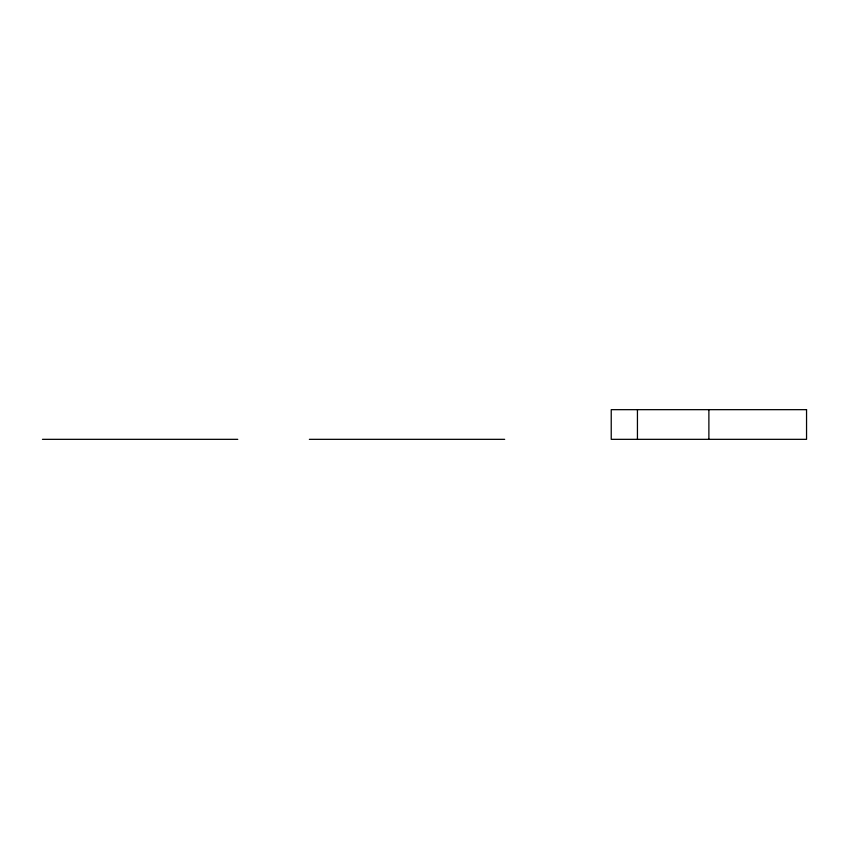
<?xml version="1.0" encoding="UTF-8"?>
<svg xmlns="http://www.w3.org/2000/svg" width="849" height="849" viewBox="0 0 849 849"><rect width="100%" height="100%" fill="white"/><g stroke="black" fill="none" stroke-linecap="round" stroke-linejoin="round"><path stroke-width="1.27" d="M42.45 439.336L237.773 439.336M309.365 439.336L504.688 439.336M708.883 409.664L708.883 439.336M637.44 409.664L637.44 439.336M806.55 409.664L611.227 409.664L611.227 439.336L806.55 439.336L806.55 409.664"/></g></svg>
